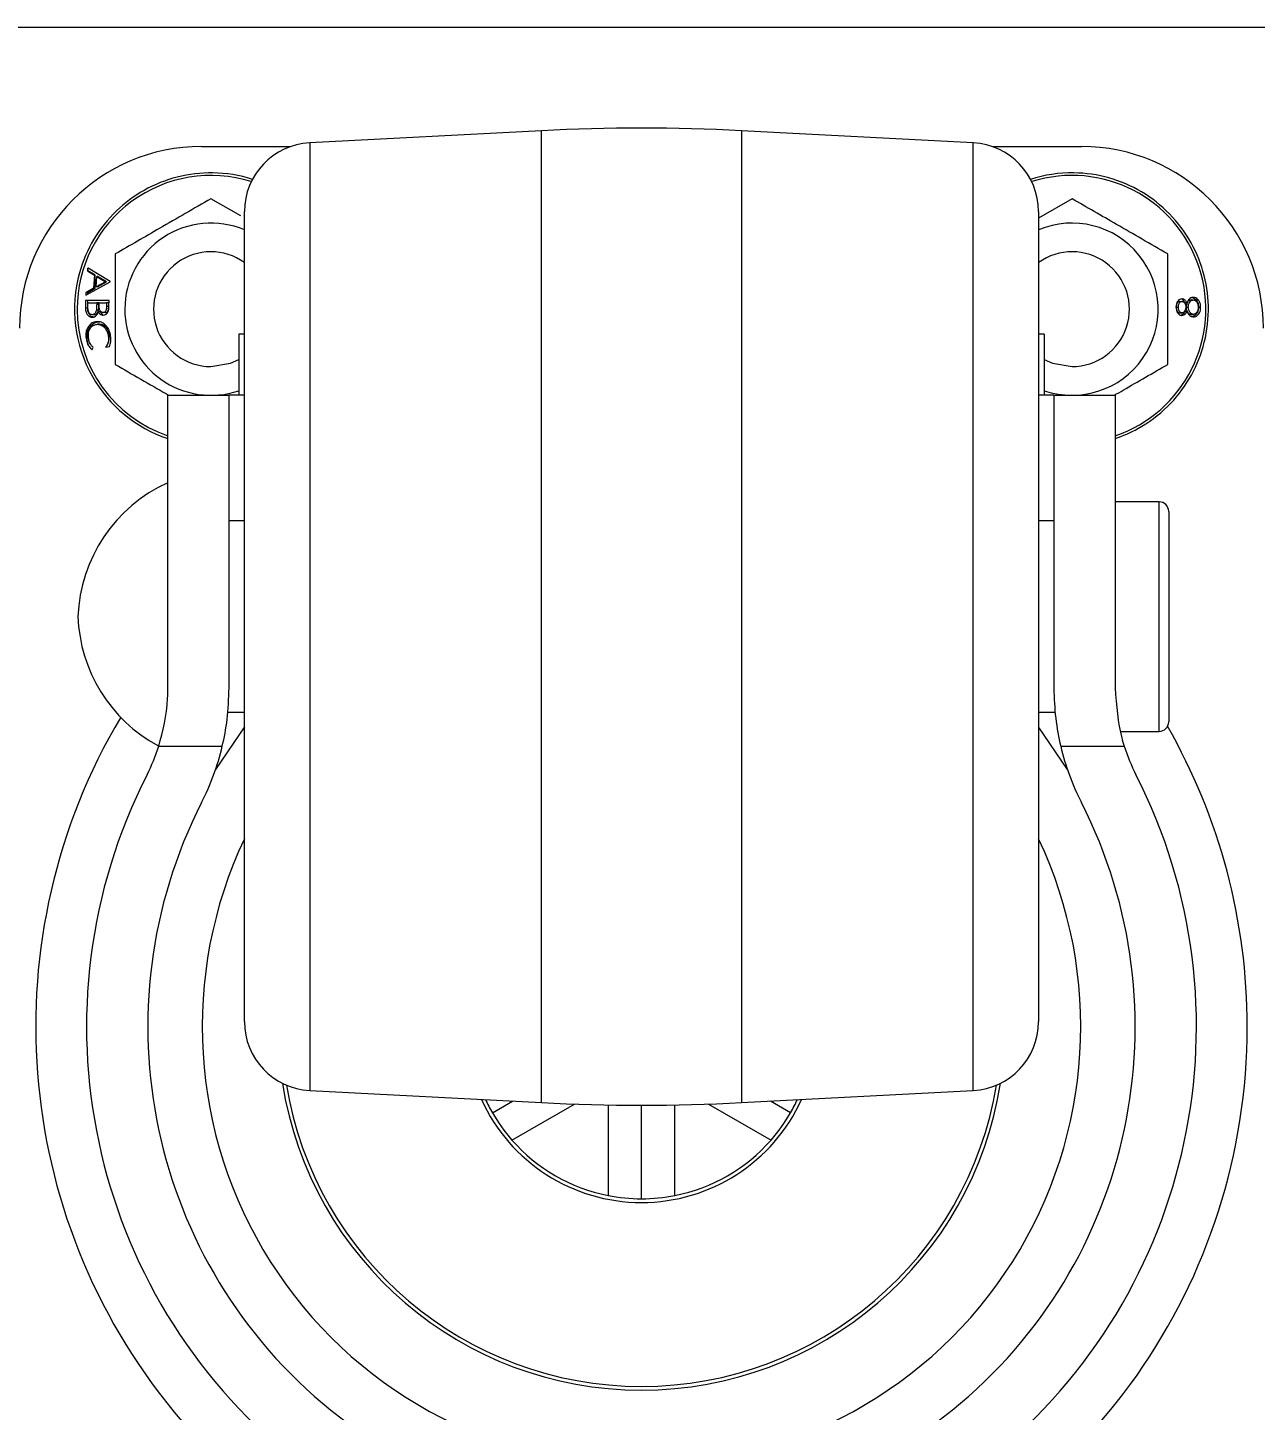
# Model space of a CAD drawing. Header units: inches. Extents: x 40138 to 76695, y -14500 to -5279.
# Drawn here: x 70518.3 to 70582.5, y -9825 to -9752.7 of the extents above; entities that cross this region are included whole.
import ezdxf

# ---------------------------------------------------------------- set-up
doc = ezdxf.new("R2010")
doc.units = ezdxf.units.IN
doc.header["$LTSCALE"] = 2
doc.header["$MEASUREMENT"] = 0
doc.header["$PDMODE"] = 35
doc.header["$PDSIZE"] = -1
doc.layers.add('M-ANNO-DIMS', color=7, linetype='Continuous', lineweight=13)
doc.layers.add('M-OBJECT-DETAILS', color=7, linetype='Continuous', lineweight=9)
doc.styles.get("Standard").update_dxf_attribs({"font": 'romans.shx', "width": 0.8})
doc.dimstyles.new('Details World Wide', dxfattribs={"dimscale": 4, "dimtxt": 4.5, "dimasz": 3.5, "dimexe": 0.75, "dimexo": 0.75, "dimgap": 0.75, "dimtad": 0, "dimtih": 1, "dimtoh": 1, "dimdec": 0, "dimzin": 4, "dimdsep": 46, "dimtxsty": 'Standard', "dimcen": 0, "dimclrd": 256, "dimclre": 256, "dimclrt": 256, "dimadec": 0, "dimazin": 1, "dimtfac": 1, "dimtdec": 0, "dimtmove": 0, "dimatfit": 3, "dimfxl": 1, "dimtolj": 1, "dimtzin": 0, "dimlwd": -1, "dimlwe": -1, "dimarcsym": 0})

# ---------------------------------------------------------------- blocks, each defined once
blk = doc.blocks.new('*D33')
at = {"layer": 'Defpoints', "color": 0, "transparency": 16777216}
for p in [(71035.343, -9493.653), (70465.037, -9763.25), (71035.343, -9763.25)]:
    blk.add_point(p, dxfattribs=at)
at = {"layer": 'M-ANNO-DIMS', "transparency": 16777216}
for p, q in [((70465.037, -9760.25), (70465.037, -9490.653)), ((71035.343, -9760.25), (71035.343, -9490.653)), ((70479.037, -9493.653), (70634.511, -9493.653)), ((71021.343, -9493.653), (70853.082, -9493.653))]:
    blk.add_line(p, q, dxfattribs=at)
for points in [[(70479.037, -9491.319), (70479.037, -9495.986), (70465.037, -9493.653)], [(71021.343, -9491.319), (71021.343, -9495.986), (71035.343, -9493.653)]]:
    blk.add_solid(points, dxfattribs=at)
at = {"layer": 'M-ANNO-DIMS', "transparency": 16777216, "insert": (70743.797, -9493.653), "char_height": 18, "attachment_point": 5}
blk.add_mtext('\\A1;570\\P [22.45]\\PLEVELING FEET\\PCENTER TO CENTER', dxfattribs=at)
blk = doc.blocks.new('*D81')
at = {"layer": 'Defpoints', "color": 0, "transparency": 16777216}
for p in [(70595.124, -9698.822), (70155.587, -10850.966), (70596.22, -10850.966)]:
    blk.add_point(p, dxfattribs=at)
at = {"layer": 'M-ANNO-DIMS', "transparency": 16777216}
for p, q in [((70592.124, -9698.822), (70152.587, -9698.822)), ((70155.587, -9712.822), (70155.587, -10082.758)), ((70155.587, -10836.966), (70155.587, -10146.187)), ((70593.22, -10850.966), (70152.587, -10850.966))]:
    blk.add_line(p, q, dxfattribs=at)
for points in [[(70153.254, -9712.822), (70157.921, -9712.822), (70155.587, -9698.822)], [(70153.254, -10836.966), (70157.921, -10836.966), (70155.587, -10850.966)]]:
    blk.add_solid(points, dxfattribs=at)
at = {"layer": 'M-ANNO-DIMS', "transparency": 16777216, "insert": (70155.587, -10114.473), "char_height": 18, "attachment_point": 5}
blk.add_mtext('\\A1;1152\\P [45.36]', dxfattribs=at)

msp = doc.modelspace()

# ---------------------------------------------------------------- linework, layer by layer
at = {"layer": 'M-OBJECT-DETAILS', "linetype": 'Continuous', "lineweight": 5}
for p, q in [((70597.22, -9752.739), (70473.248, -9752.739)), ((70545.187, -9758.124), (70533.082, -9758.759)), ((70545.187, -9783.525), (70545.187, -9758.124)), ((70567.759, -9758.759), (70555.654, -9758.124)), ((70555.654, -9758.124), (70555.654, -9808.926)), ((70527.42, -9758.955), (70532.084, -9758.955)), ((70533.082, -9758.759), (70533.082, -9783.525)), ((70567.759, -9808.291), (70567.759, -9758.759)), ((70568.757, -9758.955), (70573.42, -9758.955))]:
    msp.add_line(p, q, dxfattribs=at)
at = {"layer": 'M-OBJECT-DETAILS', "linetype": 'Continuous', "lineweight": 0}
for p, q in [((70529.476, -9762.58), (70527.92, -9761.682)), ((70572.92, -9761.682), (70571.17, -9762.692)), ((70529.67, -9804.696), (70529.67, -9762.354)), ((70571.17, -9762.354), (70571.17, -9804.696)), ((70521.479, -9765.31), (70521.465, -9765.448)), ((70521.465, -9765.448), (70521.842, -9765.676)), ((70521.479, -9765.448), (70521.465, -9765.448)), ((70521.501, -9765.314), (70521.479, -9765.31)), ((70521.479, -9765.448), (70521.479, -9765.31)), ((70521.872, -9765.676), (70521.479, -9765.448)), ((70522.655, -9766.013), (70521.501, -9765.314)), ((70521.377, -9766.724), (70522.653, -9766.032)), ((70521.79, -9766.356), (70521.383, -9766.578)), ((70521.479, -9766.578), (70521.872, -9766.356)), ((70521.842, -9765.676), (70521.79, -9766.356)), ((70521.872, -9766.356), (70521.79, -9766.356)), ((70521.872, -9765.676), (70521.842, -9765.676)), ((70521.872, -9766.356), (70521.872, -9765.676)), ((70521.92, -9766.285), (70521.962, -9765.749)), ((70522.413, -9766.021), (70521.92, -9766.285)), ((70521.998, -9766.285), (70521.92, -9766.285)), ((70521.962, -9765.749), (70522.413, -9766.021)), ((70521.998, -9765.749), (70521.962, -9765.749)), ((70522.467, -9766.021), (70521.998, -9765.749)), ((70521.998, -9766.285), (70522.467, -9766.021)), ((70522.467, -9766.021), (70522.413, -9766.021)), ((70522.653, -9766.032), (70522.655, -9766.013)), ((70521.369, -9766.994), (70521.364, -9767.399)), ((70521.383, -9766.578), (70521.377, -9766.724)), ((70521.479, -9766.578), (70521.383, -9766.578)), ((70521.479, -9766.669), (70521.479, -9766.578)), ((70521.479, -9767.399), (70521.479, -9766.994)), ((70522.592, -9767.286), (70522.598, -9766.994)), ((70578.55, -9767.051), (70578.66, -9767.051)), ((70579.139, -9766.974), (70579.248, -9766.974)), ((70579.391, -9766.953), (70579.5, -9766.953)), ((70521.479, -9767.399), (70521.364, -9767.399)), ((70521.49, -9767.32), (70521.493, -9767.128)), ((70521.493, -9767.128), (70521.949, -9767.128)), ((70521.827, -9767.744), (70521.714, -9767.744)), ((70522.047, -9767.498), (70521.932, -9767.498)), ((70521.949, -9767.128), (70521.948, -9767.217)), ((70522.061, -9767.217), (70521.948, -9767.217)), ((70522.061, -9767.128), (70521.949, -9767.128)), ((70522.141, -9767.589), (70522.026, -9767.589)), ((70522.061, -9767.217), (70522.061, -9767.128)), ((70522.073, -9767.219), (70522.075, -9767.128)), ((70522.075, -9767.128), (70522.468, -9767.128)), ((70522.4, -9767.628), (70522.286, -9767.628)), ((70522.468, -9767.128), (70522.466, -9767.311)), ((70522.58, -9767.311), (70522.466, -9767.311)), ((70522.58, -9767.128), (70522.468, -9767.128)), ((70522.58, -9767.311), (70522.58, -9767.128)), ((70578.362, -9767.349), (70578.477, -9767.349)), ((70578.553, -9767.647), (70578.667, -9767.647)), ((70578.811, -9767.129), (70578.923, -9767.129)), ((70578.811, -9767.562), (70578.926, -9767.562)), ((70578.881, -9767.341), (70578.996, -9767.341)), ((70579.151, -9767.724), (70579.264, -9767.724)), ((70579.526, -9767.351), (70579.641, -9767.351)), ((70521.662, -9768.299), (70521.566, -9768.299)), ((70522.091, -9768.244), (70521.993, -9768.244)), ((70521.448, -9768.918), (70521.386, -9768.918)), ((70522.612, -9768.908), (70522.561, -9768.908)), ((70529.37, -9768.755), (70529.37, -9771.955)), ((70529.67, -9768.755), (70529.37, -9768.755)), ((70571.47, -9768.755), (70571.17, -9768.755)), ((70571.47, -9768.755), (70571.47, -9771.955)), ((70521.698, -9769.564), (70521.71, -9769.562)), ((70521.71, -9769.562), (70521.767, -9769.453)), ((70522.418, -9769.442), (70522.614, -9769.407)), ((70525.67, -9787.251), (70525.67, -9771.955)), ((70525.67, -9771.955), (70528.87, -9771.955)), ((70528.87, -9787.251), (70528.87, -9771.955)), ((70529.37, -9771.955), (70528.87, -9771.955)), ((70529.67, -9771.955), (70529.37, -9771.955)), ((70571.47, -9771.955), (70571.17, -9771.955)), ((70571.97, -9771.955), (70571.47, -9771.955)), ((70571.97, -9771.955), (70571.97, -9787.251)), ((70571.97, -9771.955), (70575.17, -9771.955)), ((70575.17, -9771.955), (70575.17, -9787.251)), ((70577.47, -9777.525), (70575.17, -9777.525)), ((70577.47, -9789.525), (70577.47, -9777.525)), ((70529.67, -9778.525), (70528.87, -9778.525)), ((70571.97, -9778.525), (70571.17, -9778.525)), ((70577.97, -9778.025), (70577.97, -9789.025)), ((70533.082, -9783.525), (70533.082, -9808.291)), ((70545.187, -9808.926), (70545.187, -9783.525)), ((70528.791, -9788.525), (70529.67, -9788.525)), ((70571.17, -9788.525), (70572.047, -9788.525)), ((70529.67, -9789.289), (70528.161, -9791.518)), ((70572.679, -9791.518), (70571.17, -9789.289)), ((70575.472, -9789.525), (70577.47, -9789.525)), ((70525.193, -9790.303), (70528.513, -9790.303)), ((70572.328, -9790.303), (70575.648, -9790.303)), ((70533.082, -9808.291), (70545.187, -9808.926)), ((70555.654, -9808.926), (70567.759, -9808.291)), ((70542.626, -9809.455), (70543.68, -9808.847)), ((70543.65, -9810.885), (70546.912, -9809.001)), ((70553.929, -9809.001), (70557.191, -9810.885)), ((70558.215, -9809.455), (70557.161, -9808.847)), ((70548.67, -9809.048), (70548.67, -9813.783)), ((70550.42, -9813.955), (70550.42, -9809.063)), ((70552.17, -9813.783), (70552.17, -9809.048))]:
    msp.add_line(p, q, dxfattribs=at)
at = {"layer": 'M-OBJECT-DETAILS', "linetype": 'Continuous', "lineweight": 0, "flags": 128}
for points in [[(70527.92, -9770.455), (70528.946, -9770.274), (70529.37, -9770.081)], [(70571.47, -9770.081), (70571.894, -9770.274), (70572.92, -9770.455)]]:
    msp.add_lwpolyline(points, dxfattribs=at)
at = {"layer": 'M-OBJECT-DETAILS', "linetype": 'Continuous', "lineweight": 5}
for centre, radius, start, end in [((70550.42, -9857.987), 100, 87, 93), ((70527.42, -9768.455), 9.5, 90, 180), ((70533.27, -9762.354), 3.6, 93, 180), ((70567.57, -9762.354), 3.6, 0, 87), ((70573.42, -9768.455), 9.5, 0, 90)]:
    msp.add_arc(centre, radius, start, end, dxfattribs=at)
at = {"layer": 'M-OBJECT-DETAILS', "linetype": 'Continuous', "lineweight": 0}
for centre, radius, start, end in [((70527.92, -9767.455), 6.991, 72.453, 180), ((70527.92, -9767.455), 7.125, 89.18993, 119.40158), ((70527.92, -9767.455), 7.125, 72.27679, 89.18993), ((70572.92, -9767.455), 7.125, 89.18993, 107.72321), ((70572.92, -9767.455), 6.991, 288.77431, 107.547), ((70572.92, -9767.455), 7.125, 74.28676, 89.18993), ((70527.92, -9767.455), 7.125, 119.40158, 133.82718), ((70572.92, -9767.455), 7.125, 44.38376, 74.28676), ((70527.92, -9767.455), 7.125, 133.82718, 164.49332), ((70572.92, -9767.455), 7.125, 29.15255, 44.38376), ((70527.92, -9767.455), 4.5, 67.11462, 180), ((70572.92, -9767.455), 4.5, 251.20263, 112.88538), ((70572.92, -9767.455), 7.125, 359.48437, 29.15255), ((70527.92, -9767.455), 3, 54.31467, 270), ((70572.92, -9767.455), 3, 270, 125.68533), ((70527.92, -9767.455), 7.125, 164.49332, 209.55583), ((70527.92, -9767.455), 6.991, 180, 251.22569), ((70527.92, -9767.455), 4.5, 180, 288.79737), ((70572.92, -9767.455), 7.125, 344.00096, 359.48437), ((70572.92, -9767.455), 7.125, 314.51966, 344.00096), ((70527.92, -9767.455), 7.125, 209.55583, 251.59152), ((70572.92, -9767.455), 7.125, 298.83254, 314.51966), ((70572.92, -9767.455), 7.125, 288.40848, 298.83254), ((70528.965, -9783.815), 8, 114.32063, 177.92229), ((70577.47, -9778.025), 0.5, 0, 90), ((70528.965, -9783.235), 8, 182.07771, 241.47655), ((70550.42, -9804.955), 31.658, 149.28504, 0), ((70577.47, -9789.025), 0.5, 270, 0), ((70550.42, -9804.955), 31.658, 0, 29.72409), ((70515.67, -9787.251), 10, 333.00241, 342.22796), ((70515.67, -9787.251), 13.2, 333.00241, 346.63019), ((70585.17, -9787.251), 13.2, 193.36981, 206.99759), ((70585.17, -9787.251), 10, 197.77204, 206.99759), ((70550.42, -9804.955), 29, 153.00241, 26.99759), ((70550.42, -9804.955), 25.8, 153.00241, 26.99759), ((70550.42, -9804.955), 22.957, 154.66864, 270), ((70550.42, -9804.955), 22.957, 270, 25.33136), ((70533.27, -9804.696), 3.6, 180, 267), ((70567.57, -9804.696), 3.6, 273, 0), ((70550.42, -9804.955), 19, 188.9532, 351.0468), ((70550.42, -9804.955), 18.806, 189.34943, 350.65057), ((70550.42, -9804.955), 9.194, 204.45771, 335.54229), ((70550.42, -9804.955), 9, 205.10054, 210), ((70550.42, -9709.063), 100, 267, 273), ((70550.42, -9804.955), 9, 330, 334.89946), ((70550.42, -9804.955), 9, 210, 221.21227), ((70550.42, -9804.955), 9, 318.78773, 330), ((70550.42, -9804.955), 9, 221.21227, 258.78773), ((70550.42, -9804.955), 9, 281.21227, 318.78773), ((70550.42, -9804.955), 9, 258.78773, 270), ((70550.42, -9804.955), 9, 270, 281.21227)]:
    msp.add_arc(centre, radius, start, end, dxfattribs=at)
for points, knots in [([(70527.92, -9761.682), (70527.027, -9762.197), (70525.356, -9763.162), (70523.694, -9764.122), (70522.92, -9764.568)], [0, 0, 0, 0, 0.534715, 1, 1, 1, 1]), ([(70577.92, -9764.568), (70577.027, -9764.053), (70575.356, -9763.088), (70573.694, -9762.128), (70572.92, -9761.682)], [0, 0, 0, 0, 0.5347133, 1, 1, 1, 1]), ([(70522.92, -9764.568), (70522.92, -9765.276), (70522.92, -9766.947), (70522.92, -9768.936), (70522.92, -9770.115), (70522.92, -9770.342)], [0, 0, 0, 0, 0.372582, 0.879093, 1, 1, 1, 1]), ([(70577.92, -9770.342), (70577.92, -9770.115), (70577.92, -9768.936), (70577.92, -9766.947), (70577.92, -9765.276), (70577.92, -9764.568)], [0, 0, 0, 0, 0.120907, 0.627418, 1, 1, 1, 1]), ([(70522.598, -9766.994), (70522.24, -9766.994), (70521.831, -9766.994), (70521.421, -9766.994), (70521.369, -9766.994)], [0, 0, 0, 0, 0.872849, 1, 1, 1, 1]), ([(70578.661, -9766.916), (70578.625, -9766.921), (70578.552, -9766.932), (70578.459, -9767.005), (70578.392, -9767.11), (70578.355, -9767.227), (70578.352, -9767.308), (70578.351, -9767.342)], [0, 0, 0, 0, 0.209214, 0.419138, 0.622498, 0.839232, 1, 1, 1, 1]), ([(70578.55, -9767.051), (70578.519, -9767.059), (70578.455, -9767.075), (70578.374, -9767.185), (70578.366, -9767.287), (70578.362, -9767.349)], [0, 0, 0, 0, 0.279019, 0.559781, 1, 1, 1, 1]), ([(70578.477, -9767.349), (70578.479, -9767.297), (70578.483, -9767.216), (70578.531, -9767.122), (70578.583, -9767.071), (70578.63, -9767.052), (70578.655, -9767.051), (70578.66, -9767.051)], [0, 0, 0, 0, 0.366867, 0.574735, 0.782206, 0.948695, 1, 1, 1, 1]), ([(70578.66, -9767.051), (70578.682, -9767.054), (70578.726, -9767.061), (70578.787, -9767.108), (70578.838, -9767.182), (70578.866, -9767.266), (70578.869, -9767.323), (70578.87, -9767.344)], [0, 0, 0, 0, 0.18875, 0.377109, 0.595128, 0.855142, 1, 1, 1, 1]), ([(70578.923, -9767.129), (70578.896, -9767.079), (70578.853, -9766.999), (70578.76, -9766.932), (70578.699, -9766.918), (70578.666, -9766.916), (70578.661, -9766.916)], [0, 0, 0, 0, 0.442825, 0.698348, 0.954576, 1, 1, 1, 1]), ([(70578.666, -9766.95), (70578.686, -9766.962), (70578.749, -9767.001), (70578.786, -9767.077), (70578.811, -9767.129)], [0, 0, 0, 0, 0.31731, 1, 1, 1, 1]), ([(70579.139, -9766.974), (70579.099, -9766.983), (70579.017, -9767), (70578.936, -9767.106), (70578.888, -9767.222), (70578.883, -9767.301), (70578.881, -9767.341)], [0, 0, 0, 0, 0.278369, 0.558518, 0.779171, 1, 1, 1, 1]), ([(70579.242, -9766.839), (70579.204, -9766.843), (70579.128, -9766.852), (70579.021, -9766.936), (70578.96, -9767.04), (70578.931, -9767.111), (70578.923, -9767.129)], [0, 0, 0, 0, 0.266433, 0.534953, 0.88002, 1, 1, 1, 1]), ([(70578.996, -9767.341), (70578.999, -9767.293), (70579.005, -9767.198), (70579.065, -9767.078), (70579.142, -9766.999), (70579.208, -9766.976), (70579.241, -9766.974), (70579.248, -9766.974)], [0, 0, 0, 0, 0.265092, 0.53234, 0.771634, 0.95254, 1, 1, 1, 1]), ([(70579.137, -9766.839), (70579.189, -9766.845), (70579.283, -9766.856), (70579.358, -9766.923), (70579.391, -9766.953)], [0, 0, 0, 0, 0.5594, 1, 1, 1, 1]), ([(70579.5, -9766.953), (70579.481, -9766.936), (70579.427, -9766.886), (70579.337, -9766.845), (70579.268, -9766.841), (70579.242, -9766.839)], [0, 0, 0, 0, 0.2517682, 0.7258987, 1, 1, 1, 1]), ([(70579.248, -9766.974), (70579.277, -9766.977), (70579.333, -9766.984), (70579.408, -9767.04), (70579.469, -9767.119), (70579.508, -9767.227), (70579.513, -9767.307), (70579.515, -9767.349)], [0, 0, 0, 0, 0.187155, 0.374922, 0.562478, 0.76969, 1, 1, 1, 1]), ([(70579.391, -9766.953), (70579.436, -9767.017), (70579.517, -9767.133), (70579.523, -9767.284), (70579.526, -9767.351)], [0, 0, 0, 0, 0.557733, 1, 1, 1, 1]), ([(70579.641, -9767.351), (70579.639, -9767.314), (70579.635, -9767.217), (70579.596, -9767.07), (70579.53, -9766.99), (70579.5, -9766.953)], [0, 0, 0, 0, 0.2519619, 0.6536363, 1, 1, 1, 1]), ([(70521.364, -9767.399), (70521.368, -9767.469), (70521.376, -9767.589), (70521.449, -9767.735), (70521.542, -9767.831), (70521.638, -9767.874), (70521.697, -9767.877), (70521.717, -9767.878)], [0, 0, 0, 0, 0.291019, 0.494079, 0.697348, 0.898814, 1, 1, 1, 1]), ([(70521.827, -9767.878), (70521.772, -9767.869), (70521.662, -9767.851), (70521.546, -9767.717), (70521.486, -9767.558), (70521.481, -9767.452), (70521.479, -9767.399)], [0, 0, 0, 0, 0.27913, 0.558656, 0.779093, 1, 1, 1, 1]), ([(70521.714, -9767.744), (70521.69, -9767.74), (70521.642, -9767.734), (70521.578, -9767.684), (70521.529, -9767.614), (70521.491, -9767.49), (70521.49, -9767.389), (70521.49, -9767.32)], [0, 0, 0, 0, 0.1551321, 0.3109417, 0.4715198, 0.63501, 1, 1, 1, 1]), ([(70521.932, -9767.498), (70521.919, -9767.545), (70521.9, -9767.621), (70521.835, -9767.701), (70521.773, -9767.739), (70521.731, -9767.742), (70521.714, -9767.744)], [0, 0, 0, 0, 0.368195, 0.605509, 0.844049, 1, 1, 1, 1]), ([(70521.717, -9767.878), (70521.757, -9767.873), (70521.831, -9767.865), (70521.926, -9767.797), (70521.991, -9767.702), (70522.015, -9767.626), (70522.026, -9767.589)], [0, 0, 0, 0, 0.284696, 0.527151, 0.770207, 1, 1, 1, 1]), ([(70521.827, -9767.744), (70521.857, -9767.739), (70521.918, -9767.73), (70522.005, -9767.643), (70522.031, -9767.553), (70522.047, -9767.498)], [0, 0, 0, 0, 0.279926, 0.560385, 1, 1, 1, 1]), ([(70521.948, -9767.217), (70521.947, -9767.241), (70521.946, -9767.288), (70521.944, -9767.382), (70521.937, -9767.452), (70521.932, -9767.498)], [0, 0, 0, 0, 0.250149, 0.500577, 1, 1, 1, 1]), ([(70522.026, -9767.589), (70522.053, -9767.631), (70522.103, -9767.707), (70522.204, -9767.756), (70522.265, -9767.761), (70522.29, -9767.763)], [0, 0, 0, 0, 0.408551, 0.759286, 1, 1, 1, 1]), ([(70522.047, -9767.498), (70522.052, -9767.446), (70522.061, -9767.353), (70522.061, -9767.259), (70522.061, -9767.217)], [0, 0, 0, 0, 0.559819, 1, 1, 1, 1]), ([(70522.286, -9767.628), (70522.262, -9767.625), (70522.216, -9767.619), (70522.156, -9767.573), (70522.11, -9767.508), (70522.073, -9767.389), (70522.073, -9767.289), (70522.073, -9767.219)], [0, 0, 0, 0, 0.154517, 0.310006, 0.459007, 0.616251, 1, 1, 1, 1]), ([(70522.279, -9767.73), (70522.264, -9767.724), (70522.206, -9767.697), (70522.169, -9767.636), (70522.141, -9767.589)], [0, 0, 0, 0, 0.255671, 1, 1, 1, 1]), ([(70522.466, -9767.311), (70522.464, -9767.363), (70522.461, -9767.441), (70522.43, -9767.538), (70522.389, -9767.594), (70522.337, -9767.624), (70522.302, -9767.627), (70522.286, -9767.628)], [0, 0, 0, 0, 0.3546746, 0.5303993, 0.7078801, 0.860622, 1, 1, 1, 1]), ([(70522.29, -9767.763), (70522.333, -9767.756), (70522.415, -9767.745), (70522.509, -9767.66), (70522.57, -9767.541), (70522.588, -9767.412), (70522.591, -9767.323), (70522.592, -9767.286)], [0, 0, 0, 0, 0.233527, 0.435005, 0.610249, 0.83792, 1, 1, 1, 1]), ([(70522.4, -9767.628), (70522.43, -9767.624), (70522.475, -9767.617), (70522.522, -9767.57), (70522.575, -9767.48), (70522.578, -9767.386), (70522.58, -9767.311)], [0, 0, 0, 0, 0.249268, 0.374961, 0.500707, 1, 1, 1, 1]), ([(70578.351, -9767.342), (70578.355, -9767.399), (70578.365, -9767.515), (70578.437, -9767.66), (70578.537, -9767.753), (70578.617, -9767.779), (70578.658, -9767.781), (70578.663, -9767.781)], [0, 0, 0, 0, 0.2664099, 0.5351383, 0.766019, 0.9743085, 1, 1, 1, 1]), ([(70578.362, -9767.349), (70578.364, -9767.389), (70578.368, -9767.467), (70578.413, -9767.564), (70578.477, -9767.634), (70578.527, -9767.643), (70578.553, -9767.647)], [0, 0, 0, 0, 0.280713, 0.560587, 0.780645, 1, 1, 1, 1]), ([(70578.667, -9767.647), (70578.648, -9767.645), (70578.611, -9767.64), (70578.558, -9767.601), (70578.514, -9767.538), (70578.482, -9767.45), (70578.479, -9767.385), (70578.477, -9767.349)], [0, 0, 0, 0, 0.160669, 0.322096, 0.534974, 0.746084, 1, 1, 1, 1]), ([(70578.811, -9767.562), (70578.776, -9767.629), (70578.713, -9767.748), (70578.6, -9767.771), (70578.551, -9767.781)], [0, 0, 0, 0, 0.560105, 1, 1, 1, 1]), ([(70578.663, -9767.781), (70578.7, -9767.776), (70578.769, -9767.765), (70578.854, -9767.691), (70578.9, -9767.619), (70578.921, -9767.573), (70578.926, -9767.562)], [0, 0, 0, 0, 0.3302667, 0.6181455, 0.9066556, 1, 1, 1, 1]), ([(70578.87, -9767.344), (70578.867, -9767.384), (70578.861, -9767.463), (70578.811, -9767.558), (70578.754, -9767.619), (70578.705, -9767.644), (70578.677, -9767.646), (70578.667, -9767.647)], [0, 0, 0, 0, 0.2759428, 0.5534467, 0.7611624, 0.9131905, 1, 1, 1, 1]), ([(70578.881, -9767.341), (70578.885, -9767.393), (70578.892, -9767.499), (70578.961, -9767.623), (70579.049, -9767.709), (70579.117, -9767.719), (70579.151, -9767.724)], [0, 0, 0, 0, 0.280281, 0.56007, 0.780264, 1, 1, 1, 1]), ([(70578.926, -9767.562), (70578.957, -9767.63), (70579.007, -9767.737), (70579.12, -9767.831), (70579.202, -9767.856), (70579.248, -9767.858), (70579.258, -9767.858)], [0, 0, 0, 0, 0.433211, 0.682214, 0.931161, 1, 1, 1, 1]), ([(70579.264, -9767.724), (70579.235, -9767.72), (70579.178, -9767.713), (70579.098, -9767.649), (70579.034, -9767.554), (70579, -9767.442), (70578.997, -9767.37), (70578.996, -9767.341)], [0, 0, 0, 0, 0.186384, 0.373777, 0.61243, 0.844065, 1, 1, 1, 1]), ([(70579.526, -9767.351), (70579.522, -9767.423), (70579.515, -9767.568), (70579.415, -9767.737), (70579.286, -9767.839), (70579.193, -9767.852), (70579.147, -9767.858)], [0, 0, 0, 0, 0.280534, 0.55928, 0.779811, 1, 1, 1, 1]), ([(70579.258, -9767.858), (70579.302, -9767.853), (70579.39, -9767.842), (70579.503, -9767.757), (70579.588, -9767.646), (70579.635, -9767.505), (70579.639, -9767.404), (70579.641, -9767.351)], [0, 0, 0, 0, 0.208978, 0.418525, 0.606115, 0.793912, 1, 1, 1, 1]), ([(70579.515, -9767.349), (70579.511, -9767.409), (70579.505, -9767.504), (70579.45, -9767.62), (70579.382, -9767.69), (70579.316, -9767.721), (70579.276, -9767.723), (70579.264, -9767.724)], [0, 0, 0, 0, 0.327671, 0.527969, 0.729462, 0.917862, 1, 1, 1, 1]), ([(70521.566, -9768.299), (70521.52, -9768.36), (70521.43, -9768.483), (70521.38, -9768.708), (70521.384, -9768.855), (70521.386, -9768.918)], [0, 0, 0, 0, 0.3622176, 0.7254136, 1, 1, 1, 1]), ([(70521.448, -9768.918), (70521.451, -9768.839), (70521.457, -9768.709), (70521.507, -9768.538), (70521.572, -9768.405), (70521.632, -9768.335), (70521.662, -9768.299)], [0, 0, 0, 0, 0.339812, 0.559937, 0.779979, 1, 1, 1, 1]), ([(70521.513, -9768.917), (70521.512, -9768.83), (70521.512, -9768.671), (70521.598, -9768.466), (70521.725, -9768.318), (70521.869, -9768.251), (70521.961, -9768.245), (70521.993, -9768.244)], [0, 0, 0, 0, 0.251137, 0.462149, 0.6729, 0.884321, 1, 1, 1, 1]), ([(70521.996, -9768.109), (70521.957, -9768.111), (70521.843, -9768.117), (70521.689, -9768.179), (70521.599, -9768.267), (70521.566, -9768.299)], [0, 0, 0, 0, 0.251544, 0.724911, 1, 1, 1, 1]), ([(70521.662, -9768.299), (70521.736, -9768.237), (70521.869, -9768.126), (70522.029, -9768.114), (70522.1, -9768.109)], [0, 0, 0, 0, 0.55905, 1, 1, 1, 1]), ([(70521.993, -9768.244), (70522.054, -9768.25), (70522.175, -9768.263), (70522.337, -9768.377), (70522.458, -9768.541), (70522.535, -9768.724), (70522.553, -9768.851), (70522.561, -9768.908)], [0, 0, 0, 0, 0.213402, 0.427945, 0.625526, 0.83269, 1, 1, 1, 1]), ([(70522.689, -9768.916), (70522.673, -9768.815), (70522.645, -9768.627), (70522.512, -9768.384), (70522.341, -9768.206), (70522.157, -9768.119), (70522.04, -9768.112), (70521.996, -9768.109)], [0, 0, 0, 0, 0.243391, 0.450871, 0.65784, 0.874233, 1, 1, 1, 1]), ([(70522.612, -9768.908), (70522.603, -9768.812), (70522.585, -9768.62), (70522.452, -9768.397), (70522.276, -9768.264), (70522.153, -9768.25), (70522.091, -9768.244)], [0, 0, 0, 0, 0.279893, 0.559513, 0.779691, 1, 1, 1, 1]), ([(70521.386, -9768.918), (70521.401, -9769.016), (70521.43, -9769.214), (70521.559, -9769.435), (70521.663, -9769.532), (70521.698, -9769.564)], [0, 0, 0, 0, 0.397752, 0.798462, 1, 1, 1, 1]), ([(70521.698, -9769.564), (70521.647, -9769.507), (70521.563, -9769.413), (70521.491, -9769.239), (70521.453, -9769.081), (70521.449, -9768.972), (70521.448, -9768.918)], [0, 0, 0, 0, 0.339328, 0.5595295, 0.7796797, 1, 1, 1, 1]), ([(70521.767, -9769.453), (70521.733, -9769.418), (70521.648, -9769.33), (70521.546, -9769.146), (70521.524, -9768.993), (70521.513, -9768.917)], [0, 0, 0, 0, 0.249538, 0.628022, 1, 1, 1, 1]), ([(70522.561, -9768.908), (70522.563, -9768.959), (70522.569, -9769.089), (70522.529, -9769.284), (70522.453, -9769.392), (70522.418, -9769.442)], [0, 0, 0, 0, 0.256311, 0.651604, 1, 1, 1, 1]), ([(70522.418, -9769.442), (70522.457, -9769.393), (70522.523, -9769.313), (70522.578, -9769.169), (70522.607, -9769.041), (70522.61, -9768.952), (70522.612, -9768.908)], [0, 0, 0, 0, 0.339333, 0.5595197, 0.7798005, 1, 1, 1, 1]), ([(70522.614, -9769.407), (70522.643, -9769.33), (70522.701, -9769.178), (70522.693, -9769.002), (70522.689, -9768.916)], [0, 0, 0, 0, 0.509729, 1, 1, 1, 1]), ([(70522.92, -9770.342), (70523.814, -9770.858), (70524.747, -9771.397), (70525.676, -9771.933), (70525.715, -9771.955)], [0, 0, 0, 0, 0.958162, 1, 1, 1, 1]), ([(70575.126, -9771.955), (70575.283, -9771.864), (70576.218, -9771.325), (70577.147, -9770.788), (70577.92, -9770.342)], [0, 0, 0, 0, 0.16844, 1, 1, 1, 1]), ([(70525.193, -9790.303), (70525.401, -9789.505), (70525.65, -9788.551), (70525.668, -9787.433), (70525.67, -9787.251)], [0, 0, 0, 0, 0.836966, 1, 1, 1, 1]), ([(70528.513, -9790.303), (70528.611, -9789.846), (70528.81, -9788.916), (70528.85, -9787.812), (70528.87, -9787.251)], [0, 0, 0, 0, 0.491557, 1, 1, 1, 1]), ([(70571.97, -9787.251), (70571.989, -9787.793), (70572.028, -9788.898), (70572.227, -9789.829), (70572.328, -9790.303)], [0, 0, 0, 0, 0.490995, 1, 1, 1, 1]), ([(70575.17, -9787.251), (70575.24, -9788.167), (70575.324, -9789.262), (70575.602, -9790.157), (70575.648, -9790.303)], [0, 0, 0, 0, 0.837031, 1, 1, 1, 1])]:
    msp.add_open_spline(points, degree=3, knots=knots, dxfattribs=at)

# ---------------------------------------------------------------- dimensions: what is measured, and where the dimension line sits
at = {"layer": 'M-ANNO-DIMS'}
dim = msp.add_linear_dim(base=(71035.343, -9493.653), p1=(70465.037, -9763.25), p2=(71035.343, -9763.25), angle=180, text='<>\\PLEVELING FEET\\PCENTER TO CENTER', dimstyle='Details World Wide', override={"dimpost": '\\X'}, dxfattribs=at)
dim.commit()
dim.dimension.update_dxf_attribs({"geometry": '*D33', "text_midpoint": (70743.797, -9493.653), "dimtype": 160})
dim = msp.add_linear_dim(base=(70155.587, -10850.966), p1=(70595.124, -9698.822), p2=(70596.22, -10850.966), angle=90, dimstyle='Details World Wide', override={"dimpost": '\\X'}, dxfattribs=at)
dim.commit()
dim.dimension.update_dxf_attribs({"geometry": '*D81', "text_midpoint": (70155.587, -10114.473), "dimtype": 160})

doc.saveas('drawing.dxf')
